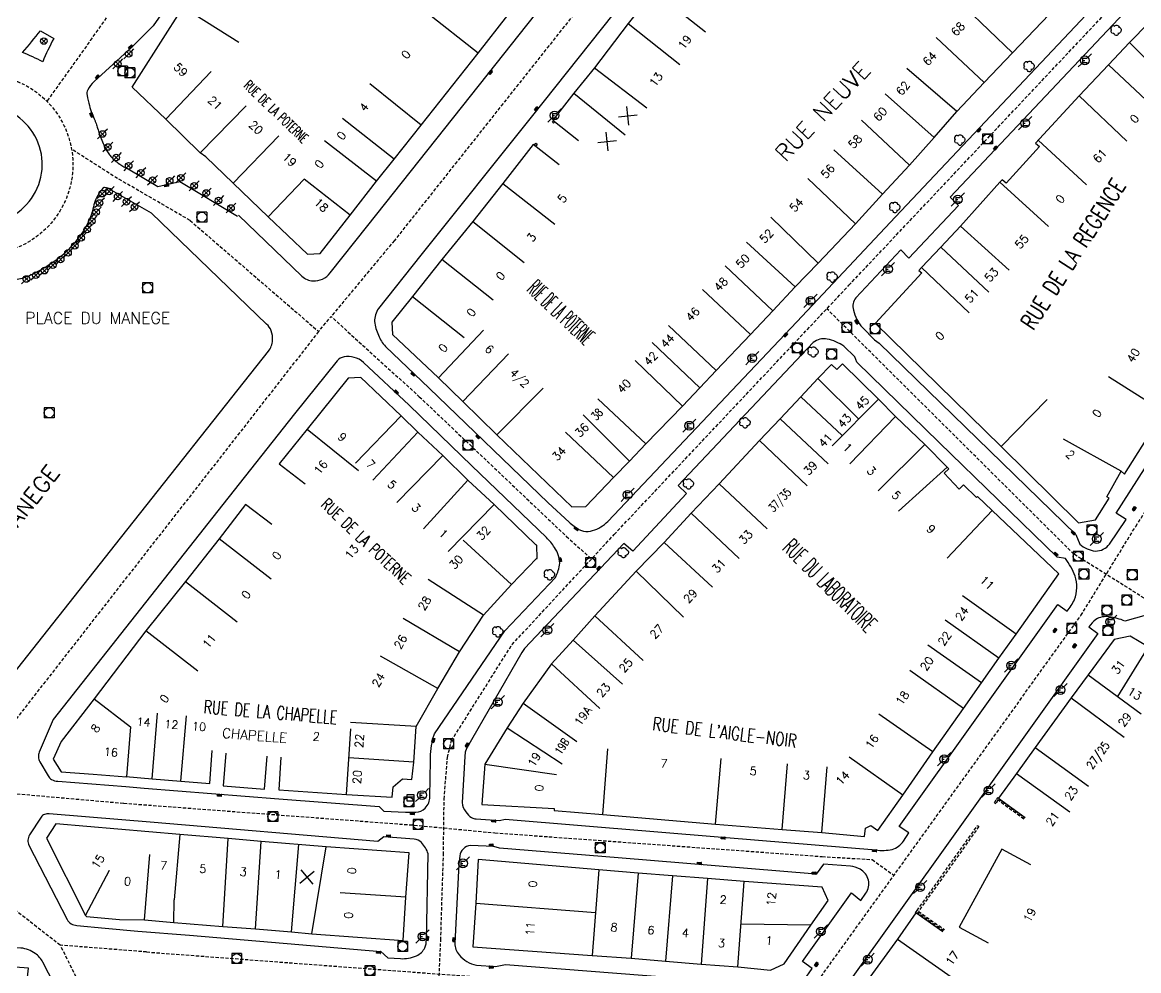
# Model space of a CAD drawing. Header units: millimetres. Extents: x 155000 to 156001, y 122000 to 123001.
# Drawn here: x 155328 to 155497.6, y 122406.4 to 122550.6 of the extents above; entities that cross this region are included whole.
import ezdxf
from ezdxf.enums import TextEntityAlignment as Align

# ---------------------------------------------------------------- set-up
doc = ezdxf.new("R2010")
doc.units = ezdxf.units.MM
doc.linetypes.add('DASHED', pattern=[0.75, 0.5, -0.25])
doc.layers.get('0').update_dxf_attribs({"linetype": 'CONTINUOUS'})
for name, color, linetype in [('W0001', 6, 'DASHED'), ('W0008', 7, 'CONTINUOUS'), ('W0100', 7, 'CONTINUOUS'), ('W0112', 1, 'DASHED'), ('W0300', 7, 'CONTINUOUS'), ('W0400', 7, 'CONTINUOUS'), ('W0420', 7, 'CONTINUOUS'), ('W0454', 7, 'CONTINUOUS'), ('W0469', 7, 'CONTINUOUS'), ('W0471', 7, 'CONTINUOUS'), ('W0984', 7, 'CONTINUOUS'), ('W0989', 7, 'CONTINUOUS'), ('W0991', 7, 'CONTINUOUS'), ('W1102', 7, 'CONTINUOUS')]:
    doc.layers.add(name, color=color, linetype=linetype)
doc.styles.get("Standard").update_dxf_attribs({"font": 'romans.shx', "width": 0.85})

# ---------------------------------------------------------------- blocks, each defined once
blk = doc.blocks.new('T400')
for p, q in [((-0.15, 0.3), (0.15, 0.3)), ((-0.15, -0.25), (-0.15, 0.3)), ((-0.15, 0.15), (0.15, 0.15)), ((-0.15, 0), (0.15, 0)), ((0.15, 0.3), (0.15, -0.25)), ((-0.15, -0.15), (0.15, -0.15)), ((-0.15, -0.25), (-0.15, -0.3)), ((-0.15, -0.3), (0.15, -0.3)), ((0.15, -0.3), (0.15, -0.25))]:
    blk.add_line(p, q)
blk = doc.blocks.new('T420')
for p, q in [((0.75, 0.75), (-0.75, 0.75)), ((-0.75, 0.75), (-0.75, -0.75)), ((0.75, 0.75), (0.75, -0.75)), ((0.75, -0.75), (-0.75, -0.75))]:
    blk.add_line(p, q)
blk.add_ellipse((0, 0), major_axis=(-0.53, 0.53), ratio=1, start_param=3.926991, end_param=10.210176)
blk = doc.blocks.new('T454')
for p, q in [((-0.25, 0.25), (0.25, -0.25)), ((-0.25, -0.25), (0.25, 0.25)), ((0.75, 0.75), (0.375, 0.375)), ((-0.375, -0.375), (-0.75, -0.75))]:
    blk.add_line(p, q)
blk.add_ellipse((0, 0), major_axis=(0.354, 0.354), ratio=1, start_param=5.497787143782138, end_param=11.78097245096172)
blk = doc.blocks.new('t991o')
at = {"color": 0, "linetype": 'Continuous'}
for p, q in [((-1, 1), (1, -1)), ((-1, -1), (1, 1))]:
    blk.add_line(p, q, dxfattribs=at)
blk = doc.blocks.new('T300')
for p, q in [((-0.8, 0.51), (-0.86, 0.34)), ((-0.86, 0.34), (-0.86, 0.17)), ((-0.86, 0.17), (-0.74, 0.06)), ((-0.69, 0.63), (-0.8, 0.51)), ((-0.8, -0.06), (-0.74, 0.06)), ((-0.74, 0.06), (-0.69, 0.11)), ((-0.57, 0.69), (-0.69, 0.63)), ((-0.46, 0.69), (-0.57, 0.69)), ((-0.29, 0.63), (-0.46, 0.69)), ((-0.29, 0.63), (-0.17, 0.74)), ((-0.23, 0.57), (-0.29, 0.63)), ((-0.17, 0.74), (-0.06, 0.8)), ((-0.06, 0.8), (0.06, 0.8)), ((0.06, 0.8), (0.23, 0.74)), ((0.23, 0.74), (0.34, 0.63)), ((0.34, 0.63), (0.4, 0.51)), ((0.46, 0.46), (0.34, 0.46)), ((0.4, 0.51), (0.4, 0.46)), ((0.57, 0.4), (0.46, 0.46)), ((0.57, 0.4), (0.69, 0.29)), ((0.69, 0.29), (0.74, 0.17)), ((0.74, 0.06), (0.69, -0.17)), ((0.74, 0.17), (0.74, 0.06)), ((-0.8, -0.17), (-0.8, -0.06)), ((-0.8, -0.23), (-0.8, -0.17)), ((-0.74, -0.34), (-0.8, -0.23)), ((-0.69, -0.4), (-0.74, -0.34)), ((-0.51, -0.46), (-0.69, -0.4)), ((-0.4, -0.46), (-0.51, -0.46)), ((-0.4, -0.46), (-0.34, -0.46)), ((-0.34, -0.46), (-0.34, -0.4)), ((-0.34, -0.51), (-0.34, -0.46)), ((-0.29, -0.63), (-0.34, -0.51)), ((-0.17, -0.74), (-0.29, -0.63)), ((-0.06, -0.8), (-0.17, -0.74)), ((0.06, -0.8), (-0.06, -0.8)), ((0.17, -0.74), (0.06, -0.8)), ((0.23, -0.69), (0.17, -0.74)), ((0.29, -0.46), (0.23, -0.46)), ((0.29, -0.63), (0.23, -0.69)), ((0.46, -0.4), (0.29, -0.46)), ((0.34, -0.51), (0.29, -0.63)), ((0.34, -0.51), (0.34, -0.46)), ((0.57, -0.34), (0.46, -0.4)), ((0.63, -0.29), (0.57, -0.34)), ((0.69, -0.17), (0.63, -0.29))]:
    blk.add_line(p, q)
blk = doc.blocks.new('T471')
for p, q in [((-0.333334, 0.333334), (-0.333334, -0.333334)), ((-0.333334, 0.333334), (0.333334, 0.333334)), ((-0.333334, 0), (0, 0)), ((0.500001, 0.500001), (1.000002, 1.000002)), ((-0.500001, -0.500001), (-1.000002, -1.000002)), ((-0.333334, -0.333334), (0.333334, -0.333334))]:
    blk.add_line(p, q)
blk.add_ellipse((0, 0), major_axis=(0.471405, 0.471405), ratio=1, start_param=5.4977871438, end_param=11.780972451)
blk = doc.blocks.new('t112o')
at = {"color": 0, "linetype": 'Continuous'}
for p, q in [((-0.5, 0.5), (0.5, 0.5)), ((-0.5, -0.5), (-0.5, 0.5)), ((0.5, 0.5), (0.5, -0.5)), ((0.5, -0.5), (-0.5, -0.5))]:
    blk.add_line(p, q, dxfattribs=at)
blk = doc.blocks.new('T469')
at = {"color": 0, "linetype": 'Continuous', "flags": 128}
for points in [[(-0.35, 0.35), (0.35, -0.35)], [(-0.35, -0.35), (0.35, 0.35)]]:
    blk.add_lwpolyline(points, dxfattribs=at)
at = {"color": 0, "linetype": 'Continuous'}
blk.add_circle((0, 0), 0.5, dxfattribs=at)

msp = doc.modelspace()

# ---------------------------------------------------------------- linework, layer by layer
at = {"layer": 'W0001'}
for points in [[(155736.54, 122932.63), (155722.45, 122929.66), (155716.7, 122927.95), (155710.96, 122925.02), (155703.99, 122918.54), (155695.92, 122908.89), (155652.76, 122854.78), (155643.84, 122843.66), (155613.03, 122804.7), (155574.16, 122756.94), (155540.78, 122715.04), (155526.71, 122697.26), (155499.97, 122663.56), (155480.24, 122638.12), (155384.49, 122517.41)], [(155418.89, 122358.43), (155440.39, 122392.33), (155449.34, 122405.48), (155488.84, 122460.41), (155497.15, 122473.95), (155529.36, 122524.01), (155567.27, 122583.6), (155575.41, 122596.67), (155582.72, 122605.57), (155590.03, 122617.47), (155594.16, 122631.13), (155604.02, 122647.16), (155614.35, 122659.23), (155627.85, 122681.46), (155638.46, 122701.95)], [(155389.5, 122366.95), (155391.13, 122401.05), (155391.54, 122411.05), (155391.95, 122424.02), (155392.05, 122432.49), (155392.56, 122438.82), (155393.18, 122441.37), (155402.37, 122455.97), (155417.91, 122472.72), (155453.57, 122510.6), (155491.68, 122551.03), (155514.06, 122574.71)], [(155551.84, 122429.63), (155495.89, 122464.63), (155487.74, 122469.74), (155450.22, 122507.04)], [(155388.28, 122493.66), (155410.64, 122472.42), (155414.44, 122468.98)], [(155343.37, 122431.85), (155387.52, 122428.52), (155399.76, 122427.35), (155449.53, 122423.74), (155457.1, 122423.28), (155460.42, 122420.89)], [(155346.84, 122409.23), (155400.19, 122405.21), (155437.28, 122402.24), (155449, 122393.85), (155451.8, 122389.3), (155474.59, 122343.15)]]:
    msp.add_lwpolyline(points, dxfattribs=at)
at = {"layer": 'W0001', "flags": 128}
for points in [[(155416.07, 122662.7), (155393.12, 122626.6), (155354.41, 122565.65), (155345.8, 122558.41), (155341.39, 122552.25), (155338.28, 122547.82), (155331.69, 122538.57)], [(155353.45, 122520.46), (155342.17, 122527), (155335.43, 122531.32)], [(155353.45, 122520.46), (155372.98, 122503.58), (155374.88, 122505.86), (155388.28, 122493.66), (155388.28, 122493.66)], [(155384.49, 122517.41), (155374.88, 122505.86), (155374.88, 122505.86)], [(155372.98, 122503.58), (155320.03, 122435.73), (155323.77, 122433.58), (155343.37, 122431.85), (155343.37, 122431.85)], [(155333.71, 122410.27), (155317.65, 122422.74), (155309.43, 122408.81), (155309.43, 122408.81)], [(155346.84, 122409.23), (155333.71, 122410.27), (155343.37, 122390.66), (155343.37, 122390.66)]]:
    msp.add_lwpolyline(points, dxfattribs=at)
msp.add_lwpolyline([(155320.56, 122542.56, -1.516998), (155313.09, 122518.57, -0.659197)], format="xyb", close=True, dxfattribs=at)
at = {"layer": 'W0008', "flags": 128}
for points in [[(155380.46, 122519.67), (155399.97, 122544.29), (155426.19, 122577.42), (155449.04, 122606.31), (155475.41, 122639.83, 0.1115), (155476.23, 122641.89, 0.13), (155474.85, 122644.75), (155452.62, 122659.09), (155443.39, 122664.98)], [(155389.8, 122494.96), (155407.85, 122477.52), (155411.04, 122474.6, 0.026), (155411.82, 122473.97, 0.0436), (155412.66, 122473.42, 0.0654), (155413.25, 122473.21, 0.1196), (155414.62, 122473.31, 0.1338), (155416.92, 122474.71), (155445.64, 122505.04), (155460.66, 122521.02), (155525.37, 122589.67), (155533.29, 122599.01), (155533.27, 122599.02, -0.4838), (155534.11, 122601.87, 0.1702), (155533.46, 122605.12, 0.0192), (155531.35, 122608.18), (155488.61, 122635.71, 0.1331), (155485.48, 122636.04, 0.1442), (155483.33, 122634.53), (155482.59, 122633.66), (155465.14, 122611.54), (155430.52, 122567.95), (155405.29, 122536.18), (155388.52, 122515.16)], [(155507.35, 122564.74), (155468.98, 122523.99), (155470.21, 122522.75), (155462.69, 122514.75), (155461.46, 122515.98), (155454.62, 122508.72, 0.2284), (155454.25, 122506.83, 0.1153), (155455.61, 122504.16), (155457.45, 122502.3), (155458.18, 122501.78), (155488.06, 122472.69), (155488.64, 122471.23, 0.1451), (155491.02, 122470.19, 0.2402), (155493.19, 122471.26), (155495.68, 122474.98), (155494.18, 122475.96), (155518.83, 122514.55)], [(155350.08, 122553.23), (155347.82, 122550.05), (155344.58, 122546.81), (155338.87, 122541.6, 0.08407), (155337.91, 122540.31, 0.164379), (155337.79, 122539.48, 0.022445), (155338.14, 122537.92, 0.02863), (155338.54, 122536.73, 0.007841), (155339, 122535.63, -0.01935), (155339.18, 122535.18, -0.016637), (155339.4, 122534.47, 0.014022), (155339.66, 122533.64, 0.014575), (155340.02, 122532.66, 0.014398), (155340.44, 122531.7, 0.025814), (155340.8, 122531.03, 0.028352), (155341.19, 122530.46, 0.026112), (155341.28, 122530.36, 0.004081), (155341.86, 122529.75, 0.051118), (155342.76, 122529.01, 0.040251), (155344.05, 122528.3), (155348.57, 122525.6), (155351.91, 122526.4), (155360.67, 122521.13)], [(155330.73, 122549.3), (155332.72, 122548.14, 0.017855), (155331.05, 122544.57, 0.030224), (155327.97, 122546, 0.012786), (155330.72, 122549.31)], [(155347.59, 122521.55), (155341.2, 122525.23, 0.049884), (155340.97, 122525.35, 0.055783), (155340.74, 122525.42, 0.040171), (155340.43, 122525.45, 0.088967), (155340.28, 122525.43, 0.136776), (155340.2, 122525.37, 0.019086), (155339.75, 122524.79, 0.104377), (155338.77, 122522.54, -0.080533), (155337.65, 122519.59, -0.055439), (155335.29, 122516.38, -0.060017), (155332.49, 122514, -0.030854), (155329.44, 122512.24, -0.058219), (155327.68, 122511.6, -0.014522), (155325.56, 122511.17, 0.013648), (155323.31, 122510.72, 0.007302), (155322.14, 122510.43, 0.00541), (155320.57, 122510, 0.112109), (155319.57, 122509.46, 0.061717), (155318.21, 122507.92), (155296.6, 122474.05), (155271.87, 122435.38, 0.463814), (155275.2, 122427.87), (155284.69, 122423.97)], [(155284.69, 122423.97), (155297.65, 122418.53, 0.1212), (155299.19, 122418.22, 0.1966), (155301.11, 122419.36), (155342.12, 122471.19), (155365.36, 122500.57, 0.1447), (155365.98, 122502.24, 0.1204), (155365.78, 122503.7, 0.1024), (155365.08, 122504.7), (155347.59, 122521.55)], [(155360.81, 122521.25), (155370.45, 122512, 0.1716), (155372.11, 122511.26, 0.2371), (155374.75, 122512.48), (155380.46, 122519.67), (155380.46, 122519.67)], [(155388.52, 122515.16), (155382.1, 122507.07, 0.1722), (155381.48, 122505.09, 0.0971), (155382.08, 122503.01, 0.0985), (155383.14, 122501.29), (155389.8, 122494.96), (155389.8, 122494.96)], [(155457.65, 122424.74, 0.086386), (155460.16, 122424.82, 0.1683), (155461.86, 122426.1), (155462.69, 122427.34), (155461.21, 122428.33), (155485.3, 122462.09), (155486.74, 122461.05, 0.0613), (155487.84, 122462.82, 0.1724), (155487.94, 122466.39, 0.0744), (155486.46, 122469.07), (155485.23, 122469.28), (155467.27, 122486.71), (155454.78, 122498.9), (155454.48, 122499.7), (155452.81, 122501.35, 0.0999), (155450.27, 122502.42, 0.2344), (155448.16, 122501.9), (155427.62, 122480.16), (155428.88, 122478.93), (155420.75, 122470.19), (155419.38, 122471.35), (155404.27, 122455.37), (155403.85, 122454.75), (155395.45, 122440.18), (155395.27, 122439.62), (155395.2, 122438.97), (155394.8, 122431.96, 0.1679), (155395.37, 122430.52, 0.1132), (155396.23, 122429.67, 0.1078), (155396.92, 122429.47), (155400.46, 122429.23), (155401.32, 122429.41), (155434.92, 122426.66), (155457.65, 122424.74)], [(155386.76, 122492.35), (155379.8, 122498.88, 0.1217), (155378.36, 122499.64, 0.1216), (155376.84, 122499.72, 0.1686), (155375.78, 122499.12), (155369.34, 122491.06), (155358.41, 122477.27), (155332.62, 122444.58), (155330.51, 122439.59, 0.1117), (155330.39, 122438.89, 0.1222), (155330.6, 122438.16), (155331.86, 122436.03, 0.1204), (155332.41, 122435.46, 0.1173), (155333.35, 122435.19), (155343.68, 122434.37), (155343.68, 122434.37)], [(155343.68, 122434.37), (155346.46, 122434.13), (155366.91, 122432.52), (155382.16, 122431.36), (155382.89, 122430.64), (155386.16, 122430.49), (155387.74, 122430.49, 0.1933), (155389.18, 122431.09, 0.1929), (155389.89, 122432.88), (155389.96, 122438.37, -0.0321), (155390.07, 122440.19, -0.0205), (155390.41, 122441.84, -0.0931), (155390.6, 122442.38), (155401.26, 122458.07), (155408.96, 122466.19, 0.0987), (155409.63, 122468.35, 0.1441), (155408.83, 122470.75, 0.0613), (155407.6, 122472.24), (155396.26, 122483.16), (155386.76, 122492.35)], [(155549.46, 122425.8), (155520.66, 122443.91), (155499.37, 122457.3), (155500.54, 122459.25), (155498.76, 122460.43), (155495.51, 122459.53, 0.072), (155493.13, 122460.2, 0.1634), (155491.09, 122459.8, 0.0887), (155490.04, 122458.66), (155491.39, 122457.65), (155469.41, 122426.84), (155453.41, 122404.44, 0.0889), (155451.61, 122404.28, 0.2217), (155449.56, 122401.92, 0.1988), (155449.55, 122399.93), (155467.82, 122363.43), (155477.25, 122344.48)], [(155343.06, 122429.34), (155332.04, 122430.23, 0.1157), (155331.33, 122430.16, 0.1502), (155330.82, 122429.73), (155329.06, 122427.04, 0.1285), (155328.79, 122426.25, 0.1332), (155328.96, 122425.46), (155334.76, 122414.17, 0.1417), (155335.38, 122413.51, 0.1062), (155336.25, 122413.27), (155340.53, 122412.86), (155345.51, 122412.38), (155345.51, 122412.38)], [(155345.51, 122412.38), (155353.36, 122411.78), (155382.42, 122409.33), (155383.51, 122408.34), (155385.4, 122408.23, 0.1315), (155387.85, 122408.67, 0.1678), (155389.13, 122409.87, 0.0838), (155389.37, 122411.08), (155389.63, 122424.16, 0.1192), (155388.61, 122425.88, 0.1581), (155387.49, 122426.38), (155382.91, 122426.72), (155381.96, 122426.02), (155347.39, 122428.96), (155343.06, 122429.34)], [(155446.7, 122404.91), (155448.01, 122406.71), (155446.53, 122407.79), (155453.94, 122418.21), (155455.36, 122417.07), (155456.14, 122418.18, 0.2053), (155456.55, 122420.16, 0.2064), (155455.26, 122421.81, 0.0752), (155453.79, 122422.29), (155449.72, 122422.59), (155448.61, 122421.05), (155418.48, 122423.53), (155400.45, 122425.04), (155399.63, 122425.29), (155396.05, 122425.41, 0.2047), (155394.96, 122424.88, 0.1742), (155394.43, 122423.86), (155394.31, 122422.6), (155393.66, 122410.55, 0.1822), (155394.35, 122408.82, 0.2057), (155396.98, 122407.24), (155399.84, 122407.03), (155401.39, 122407.32), (155439.78, 122404.36)], [(155340.76, 122388.87), (155331.08, 122407.68, 0.1175), (155329.89, 122409.01, 0.1359), (155327.75, 122409.83), (155320.99, 122410.38, 0.1408), (155319.05, 122409.97, 0.1716), (155317.35, 122408.15), (155307.97, 122385.73), (155307.97, 122385.73)]]:
    msp.add_lwpolyline(points, format="xyb", dxfattribs=at)
msp.add_lwpolyline([(155329.97, 122524.82, 1), (155313.97, 122533.11, 1)], format="xyb", close=True, dxfattribs=at)
at = {"layer": 'W0100', "flags": 128}
for points in [[(155355.82, 122530.14), (155354.99, 122530.75), (155349.74, 122535.88), (155344.64, 122540.75), (155350.09, 122549.24), (155352.4, 122552.9), (155355.43, 122557.69), (155358.26, 122562.19), (155363.24, 122570), (155367.16, 122576.18), (155369.22, 122579.42), (155375.25, 122588.83), (155379.26, 122595.17), (155383.3, 122601.56), (155390.99, 122613.6), (155394.79, 122619.63), (155398.49, 122625.57), (155406.08, 122637.57), (155409.47, 122642.91), (155414.2, 122650.41), (155420.37, 122659.96)], [(155450.82, 122580.82), (155446.91, 122583.93), (155441.85, 122577.57), (155437.88, 122572.7), (155434.13, 122568.09), (155430.88, 122564.03), (155427.5, 122559.83), (155423.94, 122555.32), (155420.03, 122550.42), (155414.91, 122543.65), (155411.79, 122539.79), (155408.55, 122535.7), (155412.47, 122532.6)], [(155377.78, 122521.25), (155381.79, 122526.41), (155384.45, 122529.79), (155388.59, 122534.96), (155397.24, 122545.9), (155401.72, 122551.66)], [(155391.19, 122496.53), (155394.91, 122492.94), (155400.07, 122487.84), (155411.44, 122476.92), (155413.58, 122476.95), (155417.77, 122481.36), (155420.25, 122483.85), (155422.72, 122486.48), (155428.28, 122492.21), (155430.93, 122494.99), (155433.42, 122497.63), (155438.59, 122503.1), (155442.01, 122506.71), (155445.38, 122510.37), (155448.89, 122513.98), (155454.59, 122519.97), (155458.68, 122524.46), (155462.8, 122528.87), (155466.53, 122533.05), (155469.95, 122537.04), (155474.1, 122541.42), (155478.44, 122545.93), (155484.01, 122551.76)], [(155499.14, 122550.49), (155496.19, 122547.5), (155493.03, 122544.13), (155488.55, 122539.43), (155481.95, 122532.23), (155482.54, 122531.69), (155477.46, 122526.11), (155476.86, 122526.65), (155476.51, 122526.26), (155470.51, 122519.59), (155467.54, 122516.4), (155464.6, 122513.31), (155464.19, 122512.87), (155464.65, 122512.49), (155457.6, 122504.82)], [(155409.54, 122528.92), (155405.6, 122531.99), (155400.98, 122526.07), (155396.4, 122520.3), (155391.69, 122514.54)], [(155355.82, 122530.14), (155360.02, 122526.11), (155365.29, 122521.03), (155371.28, 122515.32), (155373.21, 122515.44), (155377.78, 122521.25), (155377.78, 122521.25)], [(155391.69, 122514.54), (155387.27, 122508.88), (155384.13, 122505), (155384.22, 122503.11), (155391.19, 122496.53), (155391.19, 122496.53)], [(155457.54, 122504.82), (155476.72, 122486.08), (155488.47, 122474.48), (155491.04, 122474.96), (155493.11, 122478.23), (155492.77, 122478.44), (155494.94, 122482.33), (155495.45, 122481.86), (155501.45, 122491.35)], [(155471, 122480.24), (155470.31, 122479.6), (155468.06, 122482.02), (155468.76, 122482.67), (155468.52, 122482.93), (155465.13, 122486.37), (155460.67, 122490.66), (155458.05, 122493.27), (155452.61, 122498.66), (155451.73, 122497.78), (155450.91, 122498.56), (155448.85, 122496.42), (155446.25, 122493.64), (155443.13, 122490.31), (155439.98, 122486.98), (155433.83, 122480.39), (155429.62, 122475.94), (155425.49, 122471.47), (155421.25, 122467.12), (155414.98, 122460.33), (155411.67, 122456.63), (155408.36, 122453.04), (155404.09, 122447.04), (155401.65, 122443.33), (155398.22, 122437.79), (155397.81, 122431.65), (155408.79, 122431.05), (155408.76, 122430.75), (155416.15, 122430.16), (155433.29, 122428.68), (155443.44, 122427.88), (155449.46, 122427.4), (155455.96, 122426.79), (155456.08, 122428.08), (155456.9, 122428.45), (155457.96, 122427.7), (155461.76, 122433.08), (155466.34, 122439.66), (155470.98, 122446.25), (155473.73, 122450.14), (155476.37, 122453.91), (155478.99, 122457.58), (155485.47, 122466.75), (155475.36, 122476.34), (155473.09, 122478.49), (155472.95, 122478.35), (155471, 122480.24)], [(155367.25, 122438.86), (155366.91, 122433.87), (155377.2, 122433.16), (155384.18, 122432.78), (155384.29, 122434.33), (155385.71, 122435.55), (155387.15, 122435.48), (155387.47, 122438.11), (155387.81, 122443.5), (155391.09, 122449.27), (155394.41, 122454.86), (155398.02, 122460.44), (155402.3, 122465.11), (155406.07, 122469.08), (155406.21, 122469.08), (155406.16, 122471.11), (155406, 122471.12), (155399.68, 122477.29), (155395.68, 122480.95), (155391.86, 122484.7), (155388.08, 122488.26), (155385.53, 122490.74), (155379.37, 122496.62)], [(155379.42, 122496.6), (155377.48, 122496.47), (155371.24, 122488.71), (155367, 122483.46), (155370.96, 122480.41), (155370.96, 122480.41)], [(155365.85, 122474.24), (155361.89, 122477.29), (155357.86, 122472.07), (155352.73, 122465.57), (155346.73, 122458.06), (155338.86, 122447.74), (155333.84, 122441.26), (155332.62, 122438.57), (155333.86, 122436.64), (155338.71, 122436.25), (155343.78, 122435.87), (155343.78, 122435.87)], [(155548.6, 122424.53), (155544.36, 122427.2), (155540.16, 122429.77), (155533.76, 122433.85), (155528.89, 122436.89), (155524.15, 122439.91), (155519.68, 122442.69), (155515.47, 122445.35), (155511.17, 122448.04), (155506.8, 122450.8), (155502.53, 122453.45), (155499.03, 122455.62), (155496.32, 122457.25), (155493.88, 122456.74), (155489.95, 122451.36), (155487.36, 122447.86), (155481.88, 122440.34), (155479.02, 122436.38), (155476.29, 122432.62), (155480.33, 122429.68)], [(155343.7, 122435.89), (155347.71, 122435.56), (155352.03, 122435.18), (155356.43, 122434.87), (155356.78, 122439.86)], [(155358.9, 122439.48), (155358.5, 122434.5), (155364.76, 122434), (155365.15, 122438.99)], [(155351.87, 122427.12), (155333.05, 122428.73), (155331.63, 122426.54), (155337.57, 122414.76), (155337.73, 122414.62), (155342.71, 122414.18), (155342.71, 122414.18)], [(155342.71, 122414.18), (155346.5, 122414.1), (155350.98, 122413.73), (155358.41, 122413.12), (155363.39, 122412.75), (155368.86, 122412.29), (155371.97, 122412.01), (155385.81, 122410.96), (155386.24, 122417.56), (155386.75, 122424.33), (155374.12, 122425.22), (155364.27, 122426.03), (155359.26, 122426.48), (155351.87, 122427.12)], [(155481.2, 122422.46), (155476.81, 122424.86), (155470.34, 122413.02), (155474.73, 122410.62)], [(155467.83, 122412.29), (155463.74, 122415.16), (155460.94, 122411.17), (155456.35, 122404.82), (155452.14, 122398.89), (155455.32, 122392.91), (155462.02, 122379.39), (155465.06, 122373.29), (155468.19, 122367.01), (155472.67, 122369.23)], [(155340.42, 122383.02), (155328.75, 122405.41), (155328.87, 122406.75), (155319.42, 122407.48), (155319.17, 122406), (155310.61, 122385.53), (155310.61, 122385.53)]]:
    msp.add_lwpolyline(points, dxfattribs=at)
msp.add_lwpolyline([(155449.5, 122419.09), (155437.64, 122419.96), (155432.09, 122420.38), (155426.76, 122420.82), (155421.53, 122421.23), (155415.59, 122421.72), (155397.21, 122423.29), (155396.88, 122416.66), (155396.43, 122410.03), (155414.56, 122408.72), (155420.46, 122408.3), (155425.7, 122407.82), (155431.13, 122407.39), (155436.69, 122406.98), (155441.67, 122406.45), (155443.72, 122407.44), (155447.77, 122413.33), (155450.43, 122417.07)], close=True, dxfattribs=at)
at = {"layer": 'W0112'}
for points in [[(155408.86, 122535.46), (155408.7, 122535.25), (155408.5, 122535.41), (155408.66, 122535.61)], [(155405.75, 122531.88), (155406.01, 122532.21), (155406.2, 122532.06), (155405.94, 122531.72)], [(155480.15, 122429.44), (155476.23, 122432.3), (155476.22, 122432.29), (155475.88, 122431.78), (155475.68, 122431.92), (155476.02, 122432.44), (155476.27, 122432.7), (155476.31, 122432.66)], [(155476.43, 122432.51), (155476.4, 122432.48), (155480.3, 122429.64)], [(155463.67, 122415.2), (155463.93, 122415.54), (155473.12, 122428.45), (155473.32, 122428.3), (155464.14, 122415.4), (155468.08, 122412.64)], [(155463.73, 122415.15), (155463.67, 122415.2)], [(155467.93, 122412.43), (155463.98, 122415.2), (155463.88, 122415.06)]]:
    msp.add_lwpolyline(points, dxfattribs=at)
at = {"layer": 'W1102'}
for p, q in [((155423.94, 122555.32), (155431.79, 122549.12)), ((155478.44, 122545.93), (155471.23, 122552.86)), ((155397.24, 122545.9), (155389.39, 122552.1)), ((155420.03, 122550.42), (155427.85, 122544.18)), ((155474.1, 122541.42), (155466.84, 122548.3)), ((155496.19, 122547.5), (155503.31, 122540.47)), ((155493.03, 122544.13), (155500.31, 122537.28)), ((155414.91, 122543.65), (155422.88, 122537.61)), ((155469.95, 122537.04), (155462.35, 122543.55)), ((155388.59, 122534.96), (155380.78, 122541.21)), ((155411.79, 122539.79), (155419.57, 122533.5)), ((155466.53, 122533.05), (155459.07, 122539.71)), ((155488.55, 122539.43), (155495.8, 122532.54)), ((155384.45, 122529.79), (155376.6, 122535.98)), ((155462.8, 122528.87), (155455.49, 122535.7)), ((155381.79, 122526.41), (155373.89, 122532.55)), ((155482.33, 122532.66), (155489.69, 122525.89)), ((155458.68, 122524.46), (155451.29, 122531.2)), ((155400.98, 122526.07), (155408.87, 122519.92)), ((155454.59, 122519.97), (155447.34, 122526.86)), ((155476.51, 122526.26), (155483.9, 122519.52)), ((155396.4, 122520.3), (155404.22, 122514.08)), ((155448.89, 122513.98), (155441.72, 122520.95)), ((155470.51, 122519.59), (155477.94, 122512.9)), ((155445.38, 122510.37), (155438.02, 122517.14)), ((155467.54, 122516.4), (155474.85, 122509.58)), ((155442.01, 122506.71), (155434.74, 122513.58)), ((155464.6, 122513.31), (155471.85, 122506.42)), ((155438.59, 122503.1), (155431.32, 122509.97)), ((155433.42, 122497.63), (155426.14, 122504.49)), ((155430.93, 122494.99), (155423.69, 122501.89)), ((155394.91, 122492.94), (155401.83, 122500.16)), ((155428.28, 122492.21), (155421.11, 122499.17)), ((155501.45, 122491.35), (155493, 122496.69)), ((155400.07, 122487.84), (155407.1, 122494.94)), ((155448.85, 122496.42), (155455.06, 122490.26)), ((155422.72, 122486.48), (155415.43, 122493.33)), ((155446.25, 122493.64), (155452.56, 122487.74)), ((155458.05, 122493.27), (155451, 122486.17)), ((155476.72, 122486.08), (155483.71, 122493.24)), ((155385.53, 122490.74), (155378.57, 122483.55)), ((155420.25, 122483.85), (155413.16, 122490.9)), ((155443.13, 122490.31), (155450.43, 122483.48)), ((155460.67, 122490.66), (155453.73, 122483.46)), ((155388.08, 122488.26), (155381.22, 122480.99)), ((155417.77, 122481.36), (155410.52, 122488.25)), ((155439.98, 122486.98), (155447.24, 122480.11)), ((155465.13, 122486.37), (155458.02, 122479.34)), ((155494.94, 122482.33), (155486.2, 122487.2)), ((155391.86, 122484.7), (155384.85, 122477.57)), ((155468.52, 122482.93), (155461.09, 122476.24)), ((155395.68, 122480.95), (155388.93, 122473.56)), ((155433.83, 122480.39), (155441.14, 122473.57)), ((155399.68, 122477.29), (155392.69, 122470.14)), ((155475.36, 122476.34), (155468.48, 122469.09)), ((155429.62, 122475.94), (155436.88, 122469.07)), ((155402.3, 122465.11), (155394.93, 122471.87)), ((155425.49, 122471.47), (155432.83, 122464.69)), ((155421.25, 122467.12), (155428.42, 122460.15)), ((155398.02, 122460.44), (155389.63, 122465.87)), ((155478.99, 122457.58), (155470.84, 122463.38)), ((155394.41, 122454.86), (155385.81, 122459.96)), ((155414.98, 122460.33), (155422.32, 122453.55)), ((155476.37, 122453.91), (155468.19, 122459.66)), ((155411.67, 122456.63), (155419.14, 122449.97)), ((155473.73, 122450.14), (155465.55, 122455.9)), ((155391.09, 122449.27), (155382.4, 122454.21)), ((155499.03, 122455.62), (155494.37, 122448.09)), ((155408.36, 122453.04), (155415.7, 122446.25)), ((155470.98, 122446.25), (155462.81, 122452.01)), ((155489.95, 122451.36), (155497.99, 122445.42)), ((155487.36, 122447.86), (155495.4, 122441.91)), ((155404.09, 122447.04), (155412.24, 122441.24)), ((155347.71, 122435.56), (155348.52, 122445.53)), ((155352.03, 122435.18), (155352.9, 122445.14)), ((155387.81, 122443.5), (155377.83, 122444.13)), ((155466.34, 122439.66), (155458.14, 122445.38)), ((155377.2, 122433.16), (155377.89, 122443.14)), ((155401.65, 122443.33), (155409.99, 122437.82)), ((155416.15, 122430.16), (155416.94, 122440.13)), ((155461.76, 122433.08), (155453.6, 122438.85)), ((155481.88, 122440.34), (155489.96, 122434.45)), ((155387.47, 122438.11), (155377.59, 122438.74)), ((155398.22, 122437.79), (155409.13, 122436.21)), ((155433.29, 122428.68), (155434.15, 122438.64)), ((155443.44, 122427.88), (155444.22, 122437.85)), ((155449.46, 122427.4), (155450.27, 122437.36)), ((155479.02, 122436.38), (155487.13, 122430.53)), ((155358.41, 122413.12), (155359.26, 122426.48)), ((155363.39, 122412.75), (155364.27, 122426.03)), ((155368.86, 122412.29), (155369.96, 122425.56)), ((155371.97, 122412.01), (155374.12, 122425.22)), ((155346.5, 122414.1), (155347.32, 122424.06)), ((155415.59, 122421.72), (155414.56, 122408.72)), ((155421.53, 122421.23), (155420.46, 122408.3)), ((155426.76, 122420.82), (155425.7, 122407.82)), ((155432.09, 122420.38), (155431.13, 122407.39)), ((155436.69, 122406.98), (155437.64, 122419.96)), ((155350.98, 122413.73), (155351.02, 122417.15)), ((155386.24, 122417.56), (155376.26, 122418.21)), ((155396.88, 122416.66), (155415.08, 122415.22)), ((155447.77, 122413.33), (155437.16, 122413.47)), ((155460.94, 122411.17), (155469.13, 122405.43))]:
    msp.add_line(p, q, dxfattribs=at)
at = {"layer": 'W1102', "flags": 128}
for points in [[(155352.4, 122552.9), (155360.86, 122547.56)], [(155349.74, 122535.88), (155356.65, 122543.1)], [(155354.99, 122530.75), (155361.97, 122537.91)], [(155360.02, 122526.11), (155366.96, 122533.32), (155366.96, 122533.32)], [(155370.8, 122526.74), (155365.29, 122521.03), (155365.29, 122521.03)], [(155377.78, 122521.25), (155370.8, 122526.74)], [(155399.53, 122508.33), (155391.69, 122514.54), (155391.69, 122514.54)], [(155387.27, 122508.88), (155395.1, 122502.66), (155395.1, 122502.66)], [(155398.06, 122503.79), (155391.19, 122496.53), (155391.19, 122496.53)], [(155371.24, 122488.71), (155379.03, 122482.44), (155379.03, 122482.44)], [(155365.76, 122465.93), (155357.86, 122472.07), (155357.86, 122472.07)], [(155352.73, 122465.57), (155360.62, 122459.43), (155360.62, 122459.43)], [(155354.62, 122451.92), (155346.73, 122458.06), (155346.73, 122458.06)], [(155338.86, 122447.74), (155344.38, 122443.45)], [(155344.38, 122443.45), (155343.78, 122435.87), (155343.78, 122435.87)], [(155351.87, 122427.12), (155351.02, 122417.15), (155351.02, 122417.15)], [(155337.57, 122414.76), (155341.21, 122421.69), (155341.21, 122421.69)]]:
    msp.add_lwpolyline(points, dxfattribs=at)

# ---------------------------------------------------------------- block references
at = {"layer": 'W0112'}
msp.add_blockref('t112o', (155386.94, 122432.67), dxfattribs=at)
at = {"layer": 'W0300'}
for p in [(155494.22, 122549.36), (155481, 122543.87), (155470.46, 122532.68), (155460.58, 122522.43), (155451.05, 122511.85), (155448.18, 122500.46), (155437.8, 122489.69), (155429.22, 122480.39), (155419.31, 122469.95), (155408.11, 122466.58), (155400.25, 122457.91)]:
    msp.add_blockref('T300', p, dxfattribs=at)
at = {"layer": 'W0400'}
for p, rotation in [((155344.4, 122546.84), 131.0479556176601), ((155339.38, 122542.26), 135.0411644518904), ((155399.09, 122542.98), 140.2345421664195), ((155406.07, 122537.41), 141.4383858423936), ((155338.48, 122536.52), 21.0018255668672), ((155473.3, 122534.21), 316.7518558179784), ((155475.83, 122531.45), 138.1890541652823), ((155349.89, 122525.79), 102.2680971219606), ((155454.76, 122505.05), 32.22294180815209), ((155443.95, 122503.06), 315.2758576815108), ((155446.44, 122500.25), 317.5535547481065), ((155387.33, 122497.1), 47.53723432661531), ((155384.81, 122494.36), 228.8756889552041), ((155397.17, 122487.57), 225.0670729680229), ((155496.94, 122476.64), 326.1518069188064), ((155412.14, 122473.58), 57.48895649020884), ((155487.66, 122472.96), 45.39938558049199), ((155485.03, 122469.71), 225.6573546392943), ((155409.7, 122468.86), 188.7404982897959), ((155415.55, 122467.55), 137.2099370228537), ((155484.89, 122458.13), 323.8815343042784), ((155487.86, 122455.79), 326.0066808789099), ((155390.41, 122441.41), 347.2653580899008), ((155395.55, 122440.69), 326.5990157944844), ((155357.9, 122433.05), 90), ((155387.26, 122430.31), 90), ((155399.6, 122429.14), 86.01701899081104), ((155383.61, 122426.87), 84.92751011269219), ((155399.23, 122425.49), 89.3830278912412), ((155434.47, 122426.58), 84.52885777310212), ((155457.47, 122424.65), 85.08282998726841), ((155430.87, 122422.73), 84.77756212685635), ((155448.28, 122421.23), 90), ((155389.5, 122411.3), 358.3406552632005), ((155393.56, 122411.11), 357.032389880038), ((155382.11, 122409.18), 83.4903741458361), ((155399.22, 122406.92), 268.3211620250619), ((155448.62, 122407.33), 145.4046203340619)]:
    msp.add_blockref('T400', p, dxfattribs=dict(at, rotation=rotation))
at = {"layer": 'W0420'}
for p in [(155343.21, 122543.18), (155344.3, 122542.91), (155474.63, 122532.84), (155355.23, 122520.96), (155346.97, 122510.21), (155453.22, 122504.18), (155457.54, 122503.97), (155445.71, 122501.06), (155450.93, 122500.13), (155332.03, 122491.21), (155395.66, 122486.26), (155490.49, 122473.39), (155488.4, 122469.38), (155414.29, 122468.42), (155489.26, 122466.68), (155496.62, 122466.58), (155495.78, 122462.72), (155492.77, 122461.17), (155487.42, 122458.43), (155492.91, 122458.09), (155392.73, 122440.88), (155386.68, 122432.03), (155366.02, 122429.81), (155388.08, 122428.62), (155415.77, 122425.08), (155385.76, 122410.07), (155360.52, 122408.23), (155380.76, 122406.39)]:
    msp.add_blockref('T420', p, dxfattribs=at)
at = {"layer": 'W0454'}
for p in [(155344.12, 122545.79), (155342.45, 122544.26), (155340.13, 122533.6), (155340.96, 122531.63), (155342.23, 122530.02), (155344.11, 122528.78), (155345.95, 122527.71), (155347.75, 122526.57), (155350.34, 122526.48), (155352.04, 122526.94), (155341.14, 122524.85), (155354.08, 122525.73), (155355.91, 122524.64), (155339.68, 122523.11), (155340.09, 122524.53), (155342.45, 122524.11), (155343.77, 122523.31), (155357.78, 122523.49), (155339.16, 122521.72), (155345, 122522.5), (155359.66, 122522.35), (155338.5, 122520.35), (155336.89, 122517.81), (155337.8, 122519.07), (155335.94, 122516.6), (155333.78, 122514.52), (155334.9, 122515.54), (155331.32, 122512.82), (155332.58, 122513.65), (155328.57, 122511.56), (155330.01, 122512.13)]:
    msp.add_blockref('T454', p, dxfattribs=at)
at = {"layer": 'W0469'}
msp.add_blockref('T469', (155331.23, 122547.74), dxfattribs=at)
at = {"layer": 'W0471'}
for p in [(155489.42, 122544.8), (155408.84, 122536.41), (155480.36, 122535.25), (155470.13, 122523.64), (155459.51, 122513.06), (155447.73, 122508.24), (155438.88, 122499.53), (155429.31, 122489.25), (155419.94, 122478.74), (155491.24, 122472.03), (155407.74, 122458.17), (155493.27, 122459.43), (155478.22, 122452.78), (155485.73, 122449.07), (155400.21, 122447.21), (155468.05, 122438.55), (155388.7, 122433.09), (155474.79, 122433.79), (155394.92, 122422.71), (155464.39, 122419.1), (155449.31, 122412.35), (155388.76, 122411.59), (155456.43, 122408.07)]:
    msp.add_blockref('T471', p, dxfattribs=at)
at = {"layer": 'W0991'}
for p, rotation in [((155419.96, 122536.37), 51.03647863913127), ((155416.83, 122532.47), 51.62727705902869), ((155371.2, 122420.61), 354.7268069757793)]:
    msp.add_blockref('t991o', p, dxfattribs=dict(at, rotation=rotation))

# ---------------------------------------------------------------- texts
at = {"layer": 'W0984'}
msp.add_text('CHAPELLE', height=1.5, rotation=355.4619, dxfattribs=at).set_placement((155363.26, 122442.15), align=Align.MIDDLE)
at = {"layer": 'W0989'}
for s, rotation, p in [('RUE NEUVE', 46.6559, (155449.58, 122537.02)), ('PLACE DU MANEGE', 52.0361, (155323.12, 122470.39))]:
    msp.add_text(s, height=2.5, rotation=rotation, dxfattribs=at).set_placement(p, align=Align.MIDDLE)
for s, height, rotation, width, p in [('RUE DE LA POTERNE', 1.5, 316.0742, 0.6, (155366.53, 122537.01)), ('RUE DE LA REGENCE', 2.5, 57.4009, 0.75, (155487.63, 122515.36)), ('RUE DE LA POTERNE', 2.5, 316.4592, 0.35, (155409.81, 122506.5)), ('RUE DE LA POTERNE', 1.8, 316.4592, 0.7, (155380.17, 122471.7)), ('RUE DU LABORATOIRE', 2.5, 315.1734, 0.5, (155450.68, 122464.96)), ('RUE DE LA CHAPELLE', 2, 355.283, 0.7, (155365.67, 122445.71)), ("RUE DE L'AIGLE-NOIR", 2, 353.0431, 0.75, (155434.69, 122442.65))]:
    msp.add_text(s, height=height, rotation=rotation, dxfattribs=dict(at, width=width)).set_placement(p, align=Align.MIDDLE)
msp.add_text('PLACE DU MANEGE', height=1.75, dxfattribs=at).set_placement((155339.41, 122505.64), align=Align.MIDDLE)
at = {"layer": 'W0991'}
for s, rotation, p in [('68', 46.102, (155470.14, 122549.57)), ('19', 51.4217, (155428.63, 122547.57)), ('0', 51.6759, (155386.25, 122545.7)), ('64', 46.5084, (155465.86, 122545.08)), ('59', 316.2673, (155352.03, 122543.37)), ('13', 52.8789, (155424.25, 122541.9)), ('62', 49.4475, (155461.78, 122540.57)), ('21', 315.7015, (155357.25, 122538.33)), ('4', 51.318, (155379.89, 122537.69)), ('60', 48.212, (155458.33, 122536.63)), ('20', 316.2354, (155363.46, 122534.59)), ('0', 46.4527, (155496.95, 122535.93)), ('0', 51.7381, (155376.45, 122533.36)), ('58', 46.9897, (155454.52, 122532.46)), ('19', 316.0096, (155368.56, 122529.69)), ('61', 47.3988, (155491.7, 122530.29)), ('0', 52.1838, (155373.07, 122529.04)), ('56', 47.6398, (155450.35, 122527.94)), ('5', 52.0989, (155410, 122523.81)), ('54', 46.4307, (155445.58, 122522.83)), ('0', 47.6676, (155485.69, 122523.72)), ('18', 316.4088, (155373.39, 122522.8)), ('3', 51.4775, (155405.34, 122517.89)), ('52', 45.7968, (155441.04, 122518.1)), ('55', 48.0148, (155479.83, 122517.24)), ('50', 47.3813, (155437.44, 122514.29)), ('0', 50.8612, (155400.63, 122512.03)), ('53', 47.0117, (155475.24, 122512.2)), ('48', 46.5635, (155434.13, 122510.75)), ('51', 46.4814, (155472.23, 122509)), ('0', 52.0042, (155396.18, 122506.48)), ('46', 46.6158, (155429.83, 122506.2)), ('0', 47.4432, (155467.39, 122502.91)), ('0', 50.9959, (155391.89, 122501.08)), ('44', 46.6914, (155425.99, 122502.14)), ('6', 316.2263, (155398.93, 122500.87)), ('42', 46.3902, (155423.45, 122499.46)), ('40', 58.1006, (155496.79, 122499.94)), ('4/2', 315.2835, (155403.47, 122496.43)), ('40', 45.8319, (155419.4, 122495.27)), ('45', 45.2428, (155455.6, 122492.71)), ('0', 57.6873, (155491.27, 122491.15)), ('43', 46.8944, (155452.89, 122490)), ('9', 316.3168, (155376.58, 122487.53)), ('36', 45.1175, (155412.99, 122488.6)), ('41', 46.8648, (155449.99, 122487.03)), ('1', 315.2167, (155453.37, 122485.93)), ('34', 46.4474, (155409.51, 122485.01)), ('2', 315.3852, (155487.22, 122484.87)), ('16', 51.0896, (155373.3, 122482.94)), ('7', 315.9401, (155380.89, 122483.39)), ('39', 46.5939, (155447.73, 122482.81)), ('3', 316.0525, (155457, 122482.39)), ('5', 316.7008, (155384.14, 122480.3)), ('5', 314.6592, (155460.78, 122478.67)), ('3', 315.4589, (155387.81, 122476.77)), ('1', 317.6035, (155391.95, 122472.84)), ('32', 46.5604, (155398.01, 122472.94)), ('33', 46.5411, (155437.89, 122472.32)), ('9', 316.0715, (155466.05, 122473.52)), ('13', 50.3147, (155378.02, 122470.07)), ('0', 52.3929, (155366.61, 122469.5)), ('30', 47.4939, (155393.89, 122468.52)), ('31', 47.2798, (155433.8, 122467.94)), ('11', 316.4716, (155474.56, 122465.38)), ('29', 45.7822, (155429.46, 122463.37)), ('0', 51.6721, (155361.96, 122463.55)), ('28', 57.0842, (155389.08, 122462.27)), ('24', 54.5715, (155470.75, 122460.67)), ('27', 47.2481, (155424.36, 122457.96)), ('22', 54.8875, (155468.1, 122456.91)), ('11', 51.3985, (155356.37, 122456.51)), ('26', 59.335, (155385.44, 122456.4)), ('25', 48.2717, (155419.67, 122452.82)), ('20', 54.8435, (155465.41, 122453.09)), ('31', 53.8007, (155494.52, 122452.57)), ('24', 60.3679, (155382.06, 122450.59)), ('23', 47.262, (155416.26, 122449.06)), ('13', 328.2368, (155497, 122448.51)), ('0', 52.6665, (155349.55, 122447.75)), ('18', 54.848, (155461.71, 122447.85)), ('19A', 54.5912, (155413.15, 122445.11)), ('14', 355.3294, (155346.4, 122444.19)), ('12', 355.0024, (155350.61, 122443.84)), ('10', 355.9743, (155354.82, 122443.51)), ('29', 53.5335, (155495.49, 122444.56)), ('8', 52.2729, (155339.09, 122443.24)), ('2', 356.0585, (155372.64, 122442)), ('22', 86.3873, (155379.16, 122441.34)), ('16', 55.1381, (155457.08, 122441.23)), ('16', 355.687, (155341.42, 122439.62)), ('19', 58.2585, (155405.75, 122438.5)), ('7', 355.06, (155425.45, 122437.89)), ('5', 355.5141, (155439.03, 122436.76)), ('20', 86.8683, (155378.84, 122435.83)), ('3', 355.3711, (155447.13, 122436.11)), ('14', 47.3342, (155452.61, 122435.69)), ('0', 86.2111, (155406.5, 122434.16)), ('23', 54.2039, (155487.35, 122433.39)), ('21', 53.9254, (155484.52, 122429.49)), ('15', 56.9233, (155339.46, 122422.99)), ('7', 355.2806, (155349.44, 122422.38)), ('5', 355.2908, (155355.39, 122421.89)), ('3', 355.7515, (155361.53, 122421.41)), ('0', 85.6835, (155378.02, 122421.59)), ('0', 356.6027, (155343.94, 122419.98)), ('1', 355.2859, (155366.83, 122420.99)), ('0', 87.2217, (155405.53, 122419.56)), ('2', 355.6804, (155434.47, 122417.18)), ('12', 83.9226, (155441.78, 122417.28)), ('0', 86.2706, (155377.54, 122414.81)), ('19', 61.3125, (155481.03, 122414.86)), ('11', 86.1063, (155405.14, 122412.77)), ('8', 355.2933, (155417.87, 122413)), ('6', 355.5943, (155423.49, 122412.55)), ('4', 355.2365, (155428.72, 122412.13)), ('3', 355.7335, (155434.22, 122410.58)), ('1', 353.9775, (155441.44, 122410.97)), ('17', 54.9636, (155469.3, 122408.28))]:
    msp.add_text(s, height=1.25, rotation=rotation, dxfattribs=at).set_placement(p, align=Align.MIDDLE)
for s, rotation, width, p in [('38', 46.8125, 0.75, (155415.29, 122490.98)), ('37/35', 46.9937, 0.75, (155443.12, 122477.89)), ('19B', 56.5916, 0.75, (155409.96, 122440.5)), ('27/25', 53.9337, 0.85, (155491.49, 122439.09))]:
    msp.add_text(s, height=1.25, rotation=rotation, dxfattribs=dict(at, width=width)).set_placement(p, align=Align.MIDDLE)

doc.saveas('drawing.dxf')
